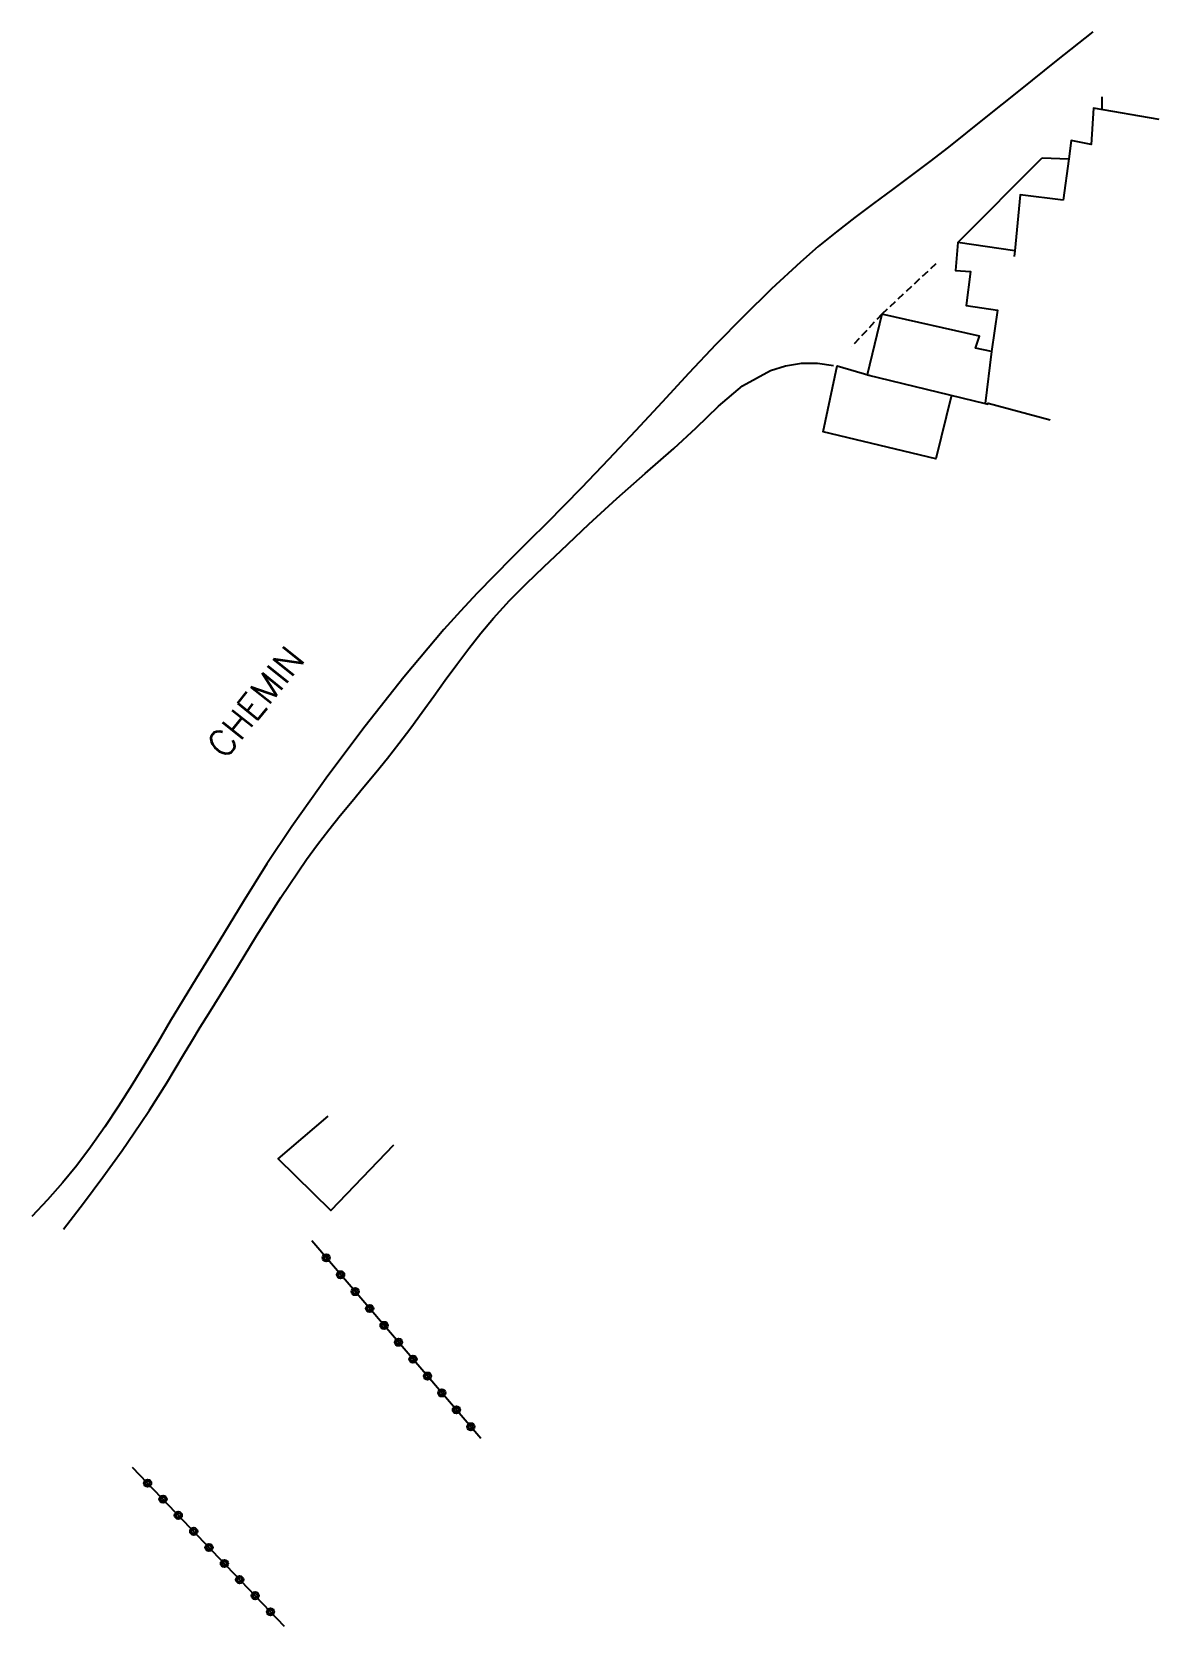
# Model space of a CAD drawing. Header units: millimetres. Extents: x 151078 to 151544, y 112000 to 113000.
# Drawn here: x 151077.7 to 151153.8, y 112046.2 to 112153.8 of the extents above; entities that cross this region are included whole.
import ezdxf

# ---------------------------------------------------------------- set-up
doc = ezdxf.new("R2010")
doc.units = ezdxf.units.MM
doc.linetypes.add('DASHED', pattern=[0.75, 0.5, -0.25])
doc.layers.get('0').update_dxf_attribs({"linetype": 'CONTINUOUS'})
for name, color, linetype in [('W0071', 7, 'CONTINUOUS'), ('W0101', 7, 'CONTINUOUS'), ('W0104', 1, 'CONTINUOUS'), ('W0112', 1, 'DASHED'), ('W0323', 7, 'CONTINUOUS'), ('W0989', 7, 'CONTINUOUS'), ('W1102', 7, 'CONTINUOUS')]:
    doc.layers.add(name, color=color, linetype=linetype)
doc.styles.get("Standard").update_dxf_attribs({"font": 'romans.shx', "width": 0.85})

# ---------------------------------------------------------------- blocks, each defined once
blk = doc.blocks.new('t323o')
at = {"color": 0, "linetype": 'Continuous'}
for radius in [0.25, 0.15]:
    blk.add_circle((0, 0), radius, dxfattribs=at)

msp = doc.modelspace()

# ---------------------------------------------------------------- linework, layer by layer
at = {"layer": 'W0071'}
for points in [[(151149.29, 112153.77), (151146.8, 112151.81), (151144.38, 112149.86), (151141.96, 112147.92), (151139.54, 112145.99), (151138.29, 112145.03), (151137.03, 112144.08), (151135.76, 112143.14), (151134.49, 112142.2), (151133.23, 112141.25), (151131.98, 112140.27), (151130.76, 112139.28), (151129.56, 112138.24), (151127.61, 112136.43), (151125.71, 112134.57), (151123.86, 112132.67), (151122.03, 112130.74), (151120.23, 112128.79), (151118.43, 112126.84), (151116.62, 112124.9), (151114.78, 112122.99), (151113.62, 112121.8), (151112.44, 112120.62), (151111.26, 112119.45), (151110.08, 112118.28), (151108.91, 112117.09), (151107.75, 112115.89), (151106.62, 112114.68), (151105.51, 112113.43), (151102.81, 112110.22), (151100.2, 112106.92), (151097.68, 112103.56), (151095.24, 112100.15), (151093.56, 112097.63), (151091.96, 112095.05), (151090.39, 112092.46), (151088.8, 112089.88), (151087.92, 112088.45), (151087.05, 112087.01), (151086.2, 112085.57), (151085.34, 112084.13), (151084.46, 112082.69), (151083.56, 112081.27), (151082.63, 112079.87), (151081.66, 112078.49), (151080.74, 112077.27), (151079.77, 112076.09), (151078.76, 112074.94), (151077.71, 112073.82)], [(151079.84, 112072.97), (151081.2, 112074.71), (151082.51, 112076.48), (151083.8, 112078.27), (151085.05, 112080.09), (151085.65, 112081), (151086.23, 112081.92), (151086.81, 112082.85), (151087.38, 112083.79), (151087.94, 112084.73), (151088.5, 112085.66), (151089.07, 112086.6), (151089.64, 112087.53), (151091.26, 112090.14), (151092.86, 112092.76), (151094.5, 112095.36), (151096.23, 112097.91), (151096.97, 112098.92), (151097.74, 112099.91), (151098.52, 112100.89), (151099.31, 112101.85), (151100.11, 112102.82), (151100.91, 112103.78), (151101.7, 112104.75), (151102.47, 112105.74), (151103.27, 112106.79), (151104.05, 112107.86), (151104.83, 112108.94), (151105.6, 112110.01), (151106.38, 112111.08), (151107.18, 112112.15), (151108, 112113.19), (151108.85, 112114.21), (151109.94, 112115.4), (151111.08, 112116.55), (151112.24, 112117.67), (151113.41, 112118.78), (151115.28, 112120.54), (151117.17, 112122.27), (151119.09, 112123.97), (151121.02, 112125.65), (151122.52, 112127.04), (151124.02, 112128.52), (151125.66, 112129.89), (151127.53, 112130.91), (151128.56, 112131.24), (151129.63, 112131.41), (151130.72, 112131.42), (151131.79, 112131.26)]]:
    msp.add_lwpolyline(points, dxfattribs=at)
at = {"layer": 'W0101'}
for points in [[(151153.75, 112147.86), (151149.32, 112148.62), (151149.16, 112146.18), (151147.83, 112146.43), (151147.67, 112145.21), (151147.29, 112142.41)], [(151147.29, 112142.41), (151144.38, 112142.78), (151144.01, 112138.99)], [(151144.01, 112138.99), (151140.18, 112139.56), (151140.01, 112137.67), (151141.02, 112137.59), (151140.73, 112135.3), (151142.84, 112134.99), (151142.45, 112132.21)], [(151142.45, 112132.21), (151142.01, 112128.7), (151142.19, 112128.65), (151142.23, 112128.71), (151146.4, 112127.59)]]:
    msp.add_lwpolyline(points, dxfattribs=at)
at = {"layer": 'W0104'}
for points in [[(151149.89, 112149.39), (151149.88, 112148.57)], [(151140.18, 112139.56), (151145.87, 112145.27)], [(151145.87, 112145.27), (151147.67, 112145.21)], [(151142.45, 112132.21), (151141.36, 112132.43), (151141.64, 112133.24), (151135.05, 112134.72), (151134.07, 112130.63), (151142.01, 112128.7)], [(151139.74, 112129.25), (151138.7, 112124.96), (151131.08, 112126.78), (151132.03, 112131.24), (151134.26, 112130.58)], [(151102.11, 112078.63), (151097.89, 112074.22), (151094.32, 112077.7), (151097.71, 112080.6)]]:
    msp.add_lwpolyline(points, dxfattribs=at)
at = {"layer": 'W0112'}
msp.add_lwpolyline([(151138.69, 112138.12), (151135.05, 112134.72), (151133, 112132.52)], dxfattribs=at)
at = {"layer": 'W0323'}
for points in [[(151108, 112058.84), (151096.59, 112072.17)], [(151084.48, 112056.91), (151094.73, 112046.17)]]:
    msp.add_lwpolyline(points, dxfattribs=at)
at = {"layer": 'W1102'}
msp.add_lwpolyline([(151144.01, 112138.99), (151143.98, 112138.62)], dxfattribs=at)

# ---------------------------------------------------------------- block references
at = {"layer": 'W0323'}
for p, rotation in [((151097.57, 112071.03), 130.5668440801815), ((151098.54, 112069.89), 130.5668440801815), ((151099.52, 112068.75), 130.5668440801815), ((151100.5, 112067.61), 130.5668440801815), ((151101.47, 112066.47), 130.5668440801815), ((151102.45, 112065.33), 130.5668440801815), ((151103.42, 112064.19), 130.5668440801815), ((151104.4, 112063.05), 130.5668440801815), ((151105.37, 112061.91), 130.5668440801815), ((151106.35, 112060.77), 130.5668440801815), ((151107.32, 112059.63), 130.5668440801815), ((151085.52, 112055.82), 313.6748981745395), ((151086.56, 112054.74), 313.6748981745395), ((151087.59, 112053.65), 313.6748981745395), ((151088.63, 112052.57), 313.6748981745395), ((151089.66, 112051.48), 313.6748981745395), ((151090.7, 112050.4), 313.6748981745395), ((151091.73, 112049.31), 313.6748981745395), ((151092.77, 112048.23), 313.6748981745395), ((151093.81, 112047.14), 313.6748981745395)]:
    msp.add_blockref('t323o', p, dxfattribs=dict(at, rotation=rotation))

# ---------------------------------------------------------------- texts
at = {"layer": 'W0989'}
msp.add_text('CHEMIN', height=1.75, rotation=51.2912, dxfattribs=at).set_placement((151090.76, 112104.62))

doc.saveas('drawing.dxf')
